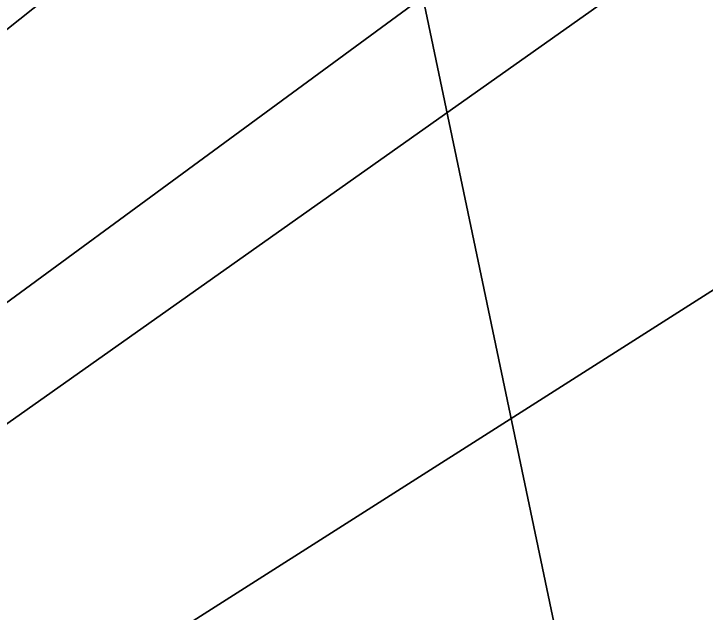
# Model space of a CAD drawing. Extents: x 207 to 387, y 94 to 160.
# Drawn here: x 254.4728 to 254.8857, y 154.7096 to 155.0673 of the extents above; entities that cross this region are included whole.
import ezdxf

# ---------------------------------------------------------------- set-up
doc = ezdxf.new("R2010")
doc.units = 0
doc.header["$LTSCALE"] = 2.54
doc.layers.get('0').update_dxf_attribs({"color": 13, "linetype": 'CONTINUOUS'})

# ---------------------------------------------------------------- blocks, each defined once
blk = doc.blocks.new('SP_05_ALTFIELD_CREDENZA_DW')
at = {"color": 23}
mesh = blk.add_polyface(dxfattribs=at)
corners = [(134.8875, 6.75, 19.125), (90.1125, 3.9375, 19.125), (90.1125, 6.75, 19.125), (134.8875, 3.9375, 19.125)]
mesh.append_faces([[corners[k] for k in face] for face in [(0, 1, 2), (1, 0, 3)]], dxfattribs={"vtx0": -1, "color": 23})
mesh = blk.add_polyface(dxfattribs=at)
corners = [(134.8875, 6.75, 90), (90.1125, 3.9375, 90), (90.1125, 6.75, 90), (134.8875, 3.9375, 90)]
mesh.append_faces([[corners[k] for k in face] for face in [(0, 1, 2), (1, 0, 3)]], dxfattribs={"vtx0": -1, "color": 23})
mesh = blk.add_polyface(dxfattribs=at)
corners = [(131.52937, 6.75, 84.9375), (131.97712, 4.6125, 85.6125), (131.52937, 4.6125, 84.9375), (134.8875, 3.9375, 90), (132.94725, 3.9375, 87.075), (134.8875, 6.75, 90)]
mesh.append_faces([[corners[k] for k in face] for face in [(0, 1, 2), (1, 3, 4)]], dxfattribs={"vtx0": -1, "color": 23})
mesh.append_faces([[corners[k] for k in face] for face in [(3, 1, 5), (5, 1, 0)]], dxfattribs={"vtx0": -1, "vtx1": -1, "color": 23})
mesh = blk.add_polyface(dxfattribs=at)
corners = [(134.8875, 3.9375, 19.125), (132.201, 4.275, 21.825), (132.201, 3.9375, 21.825), (134.8875, 6.75, 19.125), (132.201, 4.6125, 21.825), (131.86518, 4.6125, 22.1625), (131.52937, 4.6125, 22.5), (131.52937, 6.75, 22.5)]
mesh.append_faces([[corners[k] for k in face] for face in [(0, 1, 2), (6, 3, 7)]], dxfattribs={"vtx0": -1, "color": 23})
mesh.append_faces([[corners[k] for k in face] for face in [(1, 3, 4), (4, 3, 5), (5, 3, 6)]], dxfattribs={"vtx0": -1, "vtx1": -1, "color": 23})
mesh.append_faces([[corners[k] for k in face] for face in [(1, 0, 3)]], dxfattribs={"vtx0": -1, "vtx2": -1, "color": 23})

msp = doc.modelspace()

# ---------------------------------------------------------------- block references
at = {"color": 23, "rotation": 180}
msp.add_blockref('SP_05_ALTFIELD_CREDENZA_DW', (386.69383, 159.68985), dxfattribs=at)

doc.saveas('drawing.dxf')
